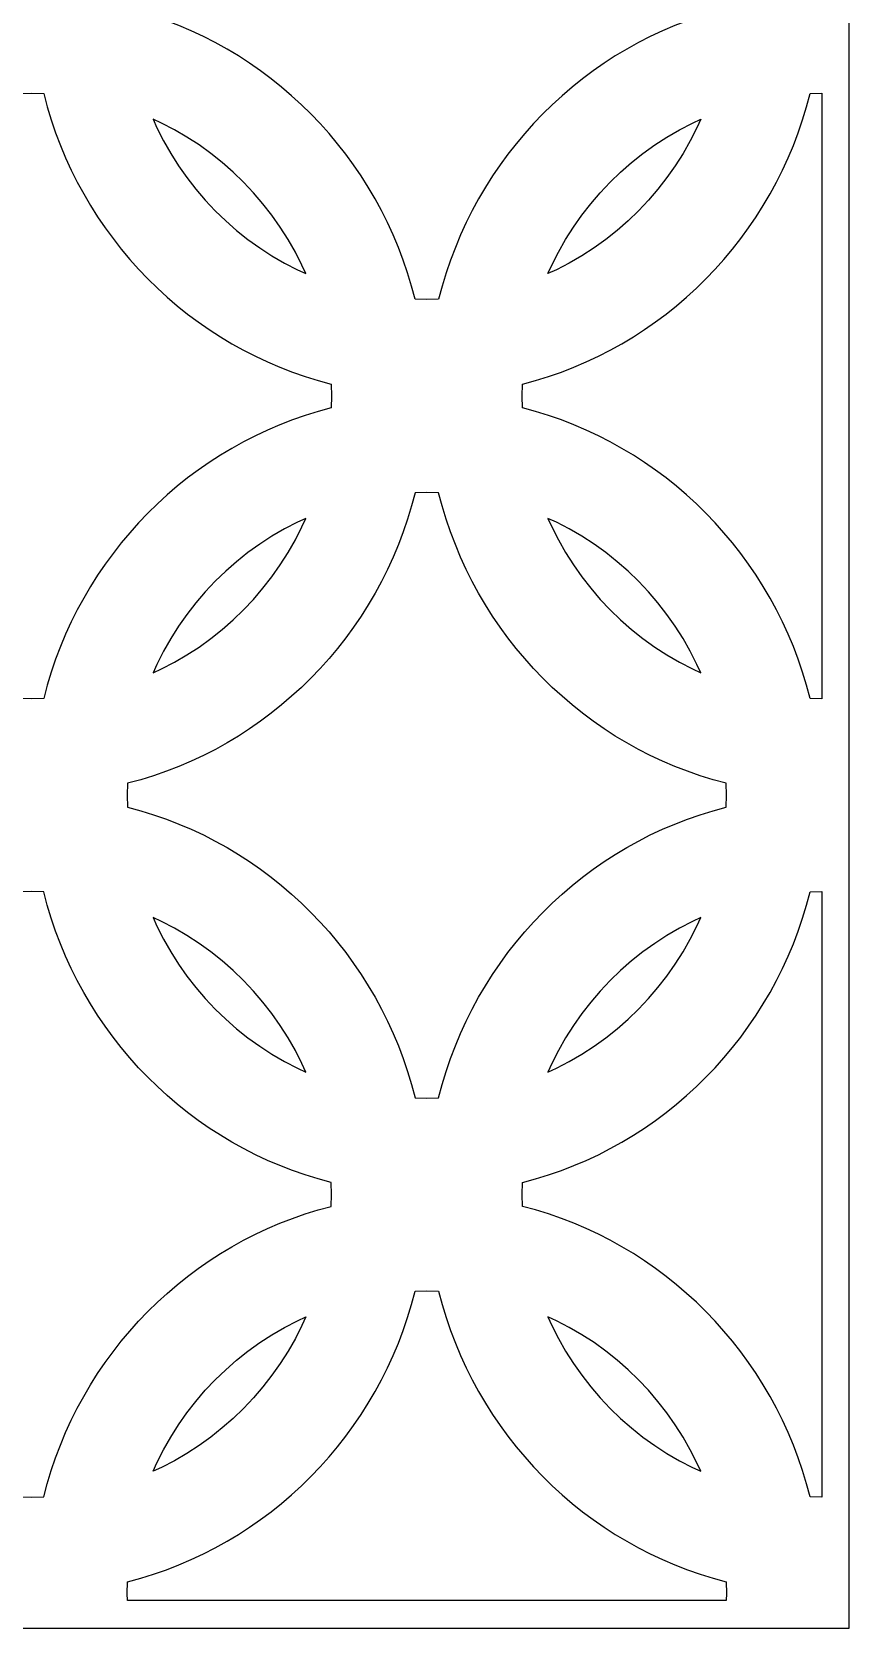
# Model space of a CAD drawing. Header units: centimetres. Extents: x -1.17 to 1.17, y -4.33 to 4.33.
# Drawn here: x 0 to 1.168, y -4.331 to -2.049 of the extents above; entities that cross this region are included whole.
import ezdxf

# ---------------------------------------------------------------- set-up
doc = ezdxf.new("R2010")
doc.units = ezdxf.units.CM
doc.header["$MEASUREMENT"] = 0
doc.layers.add('Layer 1', color=7, linetype='Continuous')

msp = doc.modelspace()

# ---------------------------------------------------------------- linework, layer by layer
at = {"layer": 'Layer 1', "color": 177}
for points, knots in [([(-1.16821, 4.33143), (-1.16821, 4.33143), (1.16821, 4.33143), (1.16821, 4.33143), (1.16821, 4.33143), (1.16821, 4.33143), (1.16821, -4.33143), (1.16821, -4.33143), (1.16821, -4.33143), (1.16821, -4.33143), (-1.16821, -4.33143), (-1.16821, -4.33143), (-1.16821, -4.33143), (-1.16821, -4.33143), (-1.16821, 4.33143), (-1.16821, 4.33143)], [0, 0, 0, 0, 0.2, 0.2, 0.2, 0.2, 0.4, 0.4, 0.4, 0.4, 0.6, 0.6, 0.6, 0.6, 1, 1, 1, 1]), ([(0.9925, -1.98134), (0.79104, -1.93034), (0.63191, -1.7694), (0.58146, -1.56569), (0.58146, -1.56569), (0.58146, -1.56569), (0.56463, -1.56526), (0.56463, -1.56526), (0.56463, -1.56526), (0.56463, -1.56526), (0.5478, -1.56569), (0.5478, -1.56569), (0.5478, -1.56569), (0.49736, -1.76941), (0.33821, -1.93033), (0.13676, -1.98134), (0.13676, -1.98134), (0.13676, -1.98134), (0.13633, -1.99836), (0.13633, -1.99836), (0.13633, -1.99836), (0.13633, -1.99836), (0.13676, -2.01538), (0.13676, -2.01538), (0.13676, -2.01538), (0.33821, -2.06639), (0.49736, -2.22731), (0.5478, -2.43102), (0.5478, -2.43102), (0.5478, -2.43102), (0.56463, -2.43146), (0.56463, -2.43146), (0.56463, -2.43146), (0.56463, -2.43146), (0.58147, -2.43102), (0.58147, -2.43102), (0.58147, -2.43102), (0.63191, -2.22731), (0.79105, -2.06639), (0.9925, -2.01538), (0.9925, -2.01538), (0.9925, -2.01538), (0.99293, -1.99836), (0.99293, -1.99836), (0.99293, -1.99836), (0.99293, -1.99836), (0.9925, -1.98134), (0.9925, -1.98134)], [0, 0, 0, 0, 0.0769231, 0.0769231, 0.0769231, 0.0769231, 0.1538462, 0.1538462, 0.1538462, 0.1538462, 0.2307692, 0.2307692, 0.2307692, 0.2307692, 0.3076923, 0.3076923, 0.3076923, 0.3076923, 0.3846154, 0.3846154, 0.3846154, 0.3846154, 0.4615385, 0.4615385, 0.4615385, 0.4615385, 0.5384615, 0.5384615, 0.5384615, 0.5384615, 0.6153846, 0.6153846, 0.6153846, 0.6153846, 0.6923077, 0.6923077, 0.6923077, 0.6923077, 0.7692308, 0.7692308, 0.7692308, 0.7692308, 0.8461538, 0.8461538, 0.8461538, 0.8461538, 1, 1, 1, 1]), ([(-0.42787, -2.58634), (-0.22642, -2.63735), (-0.06727, -2.79827), (-0.01684, -3.00199), (-0.01684, -3.00199), (-0.01684, -3.00199), (0, -3.00242), (0, -3.00242), (0, -3.00242), (0, -3.00242), (0.01683, -3.00199), (0.01683, -3.00199), (0.01683, -3.00199), (0.06727, -2.79828), (0.22641, -2.63735), (0.42787, -2.58634), (0.42787, -2.58634), (0.42787, -2.58634), (0.4283, -2.56932), (0.4283, -2.56932), (0.4283, -2.56932), (0.4283, -2.56932), (0.42787, -2.5523), (0.42787, -2.5523), (0.42787, -2.5523), (0.22642, -2.50129), (0.06727, -2.34037), (0.01683, -2.13666), (0.01683, -2.13666), (0.01683, -2.13666), (0, -2.13622), (0, -2.13622), (0, -2.13622), (0, -2.13622), (-0.01684, -2.13666), (-0.01684, -2.13666), (-0.01684, -2.13666), (-0.06728, -2.34036), (-0.22642, -2.5013), (-0.42787, -2.5523), (-0.42787, -2.5523), (-0.42787, -2.5523), (-0.4283, -2.56932), (-0.4283, -2.56932), (-0.4283, -2.56932), (-0.4283, -2.56932), (-0.42787, -2.58634), (-0.42787, -2.58634)], [0, 0, 0, 0, 0.0769231, 0.0769231, 0.0769231, 0.0769231, 0.1538462, 0.1538462, 0.1538462, 0.1538462, 0.2307692, 0.2307692, 0.2307692, 0.2307692, 0.3076923, 0.3076923, 0.3076923, 0.3076923, 0.3846154, 0.3846154, 0.3846154, 0.3846154, 0.4615385, 0.4615385, 0.4615385, 0.4615385, 0.5384615, 0.5384615, 0.5384615, 0.5384615, 0.6153846, 0.6153846, 0.6153846, 0.6153846, 0.6923077, 0.6923077, 0.6923077, 0.6923077, 0.7692308, 0.7692308, 0.7692308, 0.7692308, 0.8461538, 0.8461538, 0.8461538, 0.8461538, 1, 1, 1, 1]), ([(1.12927, -2.13622), (1.12927, -2.13622), (1.11243, -2.13666), (1.11243, -2.13666), (1.11243, -2.13666), (1.06199, -2.34037), (0.90284, -2.50129), (0.70139, -2.5523), (0.70139, -2.5523), (0.70139, -2.5523), (0.70097, -2.56932), (0.70097, -2.56932), (0.70097, -2.56932), (0.70097, -2.56932), (0.70139, -2.58634), (0.70139, -2.58634), (0.70139, -2.58634), (0.90285, -2.63735), (1.06199, -2.79828), (1.11243, -3.00199), (1.11243, -3.00199), (1.11243, -3.00199), (1.12927, -3.00242), (1.12927, -3.00242), (1.12927, -3.00242), (1.12927, -3.00242), (1.12927, -2.13622), (1.12927, -2.13622)], [0, 0, 0, 0, 0.125, 0.125, 0.125, 0.125, 0.25, 0.25, 0.25, 0.25, 0.375, 0.375, 0.375, 0.375, 0.5, 0.5, 0.5, 0.5, 0.625, 0.625, 0.625, 0.625, 0.75, 0.75, 0.75, 0.75, 1, 1, 1, 1]), ([(0.17316, -2.17346), (0.17316, -2.17346), (0.18513, -2.17895), (0.18513, -2.17895), (0.18513, -2.17895), (0.18513, -2.17895), (0.20358, -2.18853), (0.20358, -2.18853), (0.20358, -2.18853), (0.20358, -2.18853), (0.22152, -2.19898), (0.22152, -2.19898), (0.22152, -2.19898), (0.22152, -2.19898), (0.23893, -2.21028), (0.23893, -2.21028), (0.23893, -2.21028), (0.23893, -2.21028), (0.25576, -2.2224), (0.25576, -2.2224), (0.25576, -2.2224), (0.25576, -2.2224), (0.272, -2.23531), (0.272, -2.23531), (0.272, -2.23531), (0.272, -2.23531), (0.2876, -2.24899), (0.2876, -2.24899), (0.2876, -2.24899), (0.2876, -2.24899), (0.30254, -2.26339), (0.30254, -2.26339), (0.30254, -2.26339), (0.30254, -2.26339), (0.31678, -2.2785), (0.31678, -2.2785), (0.31678, -2.2785), (0.31678, -2.2785), (0.3303, -2.29428), (0.3303, -2.29428), (0.3303, -2.29428), (0.3303, -2.29428), (0.34307, -2.31069), (0.34307, -2.31069), (0.34307, -2.31069), (0.34307, -2.31069), (0.35506, -2.32771), (0.35506, -2.32771), (0.35506, -2.32771), (0.35506, -2.32771), (0.36623, -2.34531), (0.36623, -2.34531), (0.36623, -2.34531), (0.36623, -2.34531), (0.37657, -2.36346), (0.37657, -2.36346), (0.37657, -2.36346), (0.37657, -2.36346), (0.38605, -2.38212), (0.38605, -2.38212), (0.38605, -2.38212), (0.38605, -2.38212), (0.39147, -2.39422), (0.39147, -2.39422), (0.39147, -2.39422), (0.39147, -2.39422), (0.37951, -2.38873), (0.37951, -2.38873), (0.37951, -2.38873), (0.37951, -2.38873), (0.36105, -2.37915), (0.36105, -2.37915), (0.36105, -2.37915), (0.36105, -2.37915), (0.34311, -2.3687), (0.34311, -2.3687), (0.34311, -2.3687), (0.34311, -2.3687), (0.3257, -2.3574), (0.3257, -2.3574), (0.3257, -2.3574), (0.3257, -2.3574), (0.30887, -2.34528), (0.30887, -2.34528), (0.30887, -2.34528), (0.30887, -2.34528), (0.29263, -2.33237), (0.29263, -2.33237), (0.29263, -2.33237), (0.29263, -2.33237), (0.27703, -2.31869), (0.27703, -2.31869), (0.27703, -2.31869), (0.27703, -2.31869), (0.26209, -2.30429), (0.26209, -2.30429), (0.26209, -2.30429), (0.26209, -2.30429), (0.24785, -2.28918), (0.24785, -2.28918), (0.24785, -2.28918), (0.24785, -2.28918), (0.23433, -2.27341), (0.23433, -2.27341), (0.23433, -2.27341), (0.23433, -2.27341), (0.22156, -2.25699), (0.22156, -2.25699), (0.22156, -2.25699), (0.22156, -2.25699), (0.20957, -2.23997), (0.20957, -2.23997), (0.20957, -2.23997), (0.20957, -2.23997), (0.1984, -2.22237), (0.1984, -2.22237), (0.1984, -2.22237), (0.1984, -2.22237), (0.18806, -2.20422), (0.18806, -2.20422), (0.18806, -2.20422), (0.18806, -2.20422), (0.17858, -2.18556), (0.17858, -2.18556), (0.17858, -2.18556), (0.17858, -2.18556), (0.17316, -2.17346), (0.17316, -2.17346)], [0, 0, 0, 0, 0.030303, 0.030303, 0.030303, 0.030303, 0.0606061, 0.0606061, 0.0606061, 0.0606061, 0.0909091, 0.0909091, 0.0909091, 0.0909091, 0.1212121, 0.1212121, 0.1212121, 0.1212121, 0.1515152, 0.1515152, 0.1515152, 0.1515152, 0.1818182, 0.1818182, 0.1818182, 0.1818182, 0.2121212, 0.2121212, 0.2121212, 0.2121212, 0.2424242, 0.2424242, 0.2424242, 0.2424242, 0.2727273, 0.2727273, 0.2727273, 0.2727273, 0.3030303, 0.3030303, 0.3030303, 0.3030303, 0.3333333, 0.3333333, 0.3333333, 0.3333333, 0.3636364, 0.3636364, 0.3636364, 0.3636364, 0.3939394, 0.3939394, 0.3939394, 0.3939394, 0.4242424, 0.4242424, 0.4242424, 0.4242424, 0.4545455, 0.4545455, 0.4545455, 0.4545455, 0.4848485, 0.4848485, 0.4848485, 0.4848485, 0.5151515, 0.5151515, 0.5151515, 0.5151515, 0.5454545, 0.5454545, 0.5454545, 0.5454545, 0.5757576, 0.5757576, 0.5757576, 0.5757576, 0.6060606, 0.6060606, 0.6060606, 0.6060606, 0.6363636, 0.6363636, 0.6363636, 0.6363636, 0.6666667, 0.6666667, 0.6666667, 0.6666667, 0.6969697, 0.6969697, 0.6969697, 0.6969697, 0.7272727, 0.7272727, 0.7272727, 0.7272727, 0.7575758, 0.7575758, 0.7575758, 0.7575758, 0.7878788, 0.7878788, 0.7878788, 0.7878788, 0.8181818, 0.8181818, 0.8181818, 0.8181818, 0.8484848, 0.8484848, 0.8484848, 0.8484848, 0.8787879, 0.8787879, 0.8787879, 0.8787879, 0.9090909, 0.9090909, 0.9090909, 0.9090909, 0.9393939, 0.9393939, 0.9393939, 0.9393939, 1, 1, 1, 1]), ([(0.95611, -2.17346), (0.95611, -2.17346), (0.94414, -2.17895), (0.94414, -2.17895), (0.94414, -2.17895), (0.94414, -2.17895), (0.92568, -2.18853), (0.92568, -2.18853), (0.92568, -2.18853), (0.92568, -2.18853), (0.90774, -2.19898), (0.90774, -2.19898), (0.90774, -2.19898), (0.90774, -2.19898), (0.89033, -2.21028), (0.89033, -2.21028), (0.89033, -2.21028), (0.89033, -2.21028), (0.8735, -2.2224), (0.8735, -2.2224), (0.8735, -2.2224), (0.8735, -2.2224), (0.85727, -2.23531), (0.85727, -2.23531), (0.85727, -2.23531), (0.85727, -2.23531), (0.84167, -2.24899), (0.84167, -2.24899), (0.84167, -2.24899), (0.84167, -2.24899), (0.82673, -2.26339), (0.82673, -2.26339), (0.82673, -2.26339), (0.82673, -2.26339), (0.81248, -2.2785), (0.81248, -2.2785), (0.81248, -2.2785), (0.81248, -2.2785), (0.79896, -2.29428), (0.79896, -2.29428), (0.79896, -2.29428), (0.79896, -2.29428), (0.78619, -2.31069), (0.78619, -2.31069), (0.78619, -2.31069), (0.78619, -2.31069), (0.7742, -2.32771), (0.7742, -2.32771), (0.7742, -2.32771), (0.7742, -2.32771), (0.76303, -2.34531), (0.76303, -2.34531), (0.76303, -2.34531), (0.76303, -2.34531), (0.75269, -2.36346), (0.75269, -2.36346), (0.75269, -2.36346), (0.75269, -2.36346), (0.74322, -2.38212), (0.74322, -2.38212), (0.74322, -2.38212), (0.74322, -2.38212), (0.73779, -2.39422), (0.73779, -2.39422), (0.73779, -2.39422), (0.73779, -2.39422), (0.74976, -2.38873), (0.74976, -2.38873), (0.74976, -2.38873), (0.74976, -2.38873), (0.76821, -2.37915), (0.76821, -2.37915), (0.76821, -2.37915), (0.76821, -2.37915), (0.78616, -2.3687), (0.78616, -2.3687), (0.78616, -2.3687), (0.78616, -2.3687), (0.80356, -2.3574), (0.80356, -2.3574), (0.80356, -2.3574), (0.80356, -2.3574), (0.8204, -2.34528), (0.8204, -2.34528), (0.8204, -2.34528), (0.8204, -2.34528), (0.83663, -2.33237), (0.83663, -2.33237), (0.83663, -2.33237), (0.83663, -2.33237), (0.85223, -2.31869), (0.85223, -2.31869), (0.85223, -2.31869), (0.85223, -2.31869), (0.86717, -2.30429), (0.86717, -2.30429), (0.86717, -2.30429), (0.86717, -2.30429), (0.88142, -2.28918), (0.88142, -2.28918), (0.88142, -2.28918), (0.88142, -2.28918), (0.89494, -2.2734), (0.89494, -2.2734), (0.89494, -2.2734), (0.89494, -2.2734), (0.90771, -2.25699), (0.90771, -2.25699), (0.90771, -2.25699), (0.90771, -2.25699), (0.91969, -2.23997), (0.91969, -2.23997), (0.91969, -2.23997), (0.91969, -2.23997), (0.93087, -2.22237), (0.93087, -2.22237), (0.93087, -2.22237), (0.93087, -2.22237), (0.94121, -2.20422), (0.94121, -2.20422), (0.94121, -2.20422), (0.94121, -2.20422), (0.95068, -2.18556), (0.95068, -2.18556), (0.95068, -2.18556), (0.95068, -2.18556), (0.95611, -2.17346), (0.95611, -2.17346)], [0, 0, 0, 0, 0.030303, 0.030303, 0.030303, 0.030303, 0.0606061, 0.0606061, 0.0606061, 0.0606061, 0.0909091, 0.0909091, 0.0909091, 0.0909091, 0.1212121, 0.1212121, 0.1212121, 0.1212121, 0.1515152, 0.1515152, 0.1515152, 0.1515152, 0.1818182, 0.1818182, 0.1818182, 0.1818182, 0.2121212, 0.2121212, 0.2121212, 0.2121212, 0.2424242, 0.2424242, 0.2424242, 0.2424242, 0.2727273, 0.2727273, 0.2727273, 0.2727273, 0.3030303, 0.3030303, 0.3030303, 0.3030303, 0.3333333, 0.3333333, 0.3333333, 0.3333333, 0.3636364, 0.3636364, 0.3636364, 0.3636364, 0.3939394, 0.3939394, 0.3939394, 0.3939394, 0.4242424, 0.4242424, 0.4242424, 0.4242424, 0.4545455, 0.4545455, 0.4545455, 0.4545455, 0.4848485, 0.4848485, 0.4848485, 0.4848485, 0.5151515, 0.5151515, 0.5151515, 0.5151515, 0.5454545, 0.5454545, 0.5454545, 0.5454545, 0.5757576, 0.5757576, 0.5757576, 0.5757576, 0.6060606, 0.6060606, 0.6060606, 0.6060606, 0.6363636, 0.6363636, 0.6363636, 0.6363636, 0.6666667, 0.6666667, 0.6666667, 0.6666667, 0.6969697, 0.6969697, 0.6969697, 0.6969697, 0.7272727, 0.7272727, 0.7272727, 0.7272727, 0.7575758, 0.7575758, 0.7575758, 0.7575758, 0.7878788, 0.7878788, 0.7878788, 0.7878788, 0.8181818, 0.8181818, 0.8181818, 0.8181818, 0.8484848, 0.8484848, 0.8484848, 0.8484848, 0.8787879, 0.8787879, 0.8787879, 0.8787879, 0.9090909, 0.9090909, 0.9090909, 0.9090909, 0.9393939, 0.9393939, 0.9393939, 0.9393939, 1, 1, 1, 1]), ([(0.56463, -2.70718), (0.56463, -2.70718), (0.58146, -2.70762), (0.58146, -2.70762), (0.58146, -2.70762), (0.6319, -2.91133), (0.79105, -3.07225), (0.9925, -3.12326), (0.9925, -3.12326), (0.9925, -3.12326), (0.99293, -3.14028), (0.99293, -3.14028), (0.99293, -3.14028), (0.99293, -3.14028), (0.9925, -3.15731), (0.9925, -3.15731), (0.9925, -3.15731), (0.79105, -3.20831), (0.63191, -3.36924), (0.58147, -3.57295), (0.58147, -3.57295), (0.58147, -3.57295), (0.56463, -3.57338), (0.56463, -3.57338), (0.56463, -3.57338), (0.56463, -3.57338), (0.5478, -3.57295), (0.5478, -3.57295), (0.5478, -3.57295), (0.49736, -3.36923), (0.33821, -3.20831), (0.13676, -3.1573), (0.13676, -3.1573), (0.13676, -3.1573), (0.13633, -3.14028), (0.13633, -3.14028), (0.13633, -3.14028), (0.13633, -3.14028), (0.13676, -3.12326), (0.13676, -3.12326), (0.13676, -3.12326), (0.33822, -3.07226), (0.49736, -2.91132), (0.5478, -2.70762), (0.5478, -2.70762), (0.5478, -2.70762), (0.56463, -2.70718), (0.56463, -2.70718)], [0, 0, 0, 0, 0.0769231, 0.0769231, 0.0769231, 0.0769231, 0.1538462, 0.1538462, 0.1538462, 0.1538462, 0.2307692, 0.2307692, 0.2307692, 0.2307692, 0.3076923, 0.3076923, 0.3076923, 0.3076923, 0.3846154, 0.3846154, 0.3846154, 0.3846154, 0.4615385, 0.4615385, 0.4615385, 0.4615385, 0.5384615, 0.5384615, 0.5384615, 0.5384615, 0.6153846, 0.6153846, 0.6153846, 0.6153846, 0.6923077, 0.6923077, 0.6923077, 0.6923077, 0.7692308, 0.7692308, 0.7692308, 0.7692308, 0.8461538, 0.8461538, 0.8461538, 0.8461538, 1, 1, 1, 1]), ([(0.17316, -2.96518), (0.17316, -2.96518), (0.17858, -2.95308), (0.17858, -2.95308), (0.17858, -2.95308), (0.17858, -2.95308), (0.18806, -2.93442), (0.18806, -2.93442), (0.18806, -2.93442), (0.18806, -2.93442), (0.1984, -2.91627), (0.1984, -2.91627), (0.1984, -2.91627), (0.1984, -2.91627), (0.20957, -2.89868), (0.20957, -2.89868), (0.20957, -2.89868), (0.20957, -2.89868), (0.22156, -2.88165), (0.22156, -2.88165), (0.22156, -2.88165), (0.22156, -2.88165), (0.23433, -2.86524), (0.23433, -2.86524), (0.23433, -2.86524), (0.23433, -2.86524), (0.24785, -2.84946), (0.24785, -2.84946), (0.24785, -2.84946), (0.24785, -2.84946), (0.26209, -2.83435), (0.26209, -2.83435), (0.26209, -2.83435), (0.26209, -2.83435), (0.27703, -2.81995), (0.27703, -2.81995), (0.27703, -2.81995), (0.27703, -2.81995), (0.29263, -2.80628), (0.29263, -2.80628), (0.29263, -2.80628), (0.29263, -2.80628), (0.30887, -2.79336), (0.30887, -2.79336), (0.30887, -2.79336), (0.30887, -2.79336), (0.3257, -2.78124), (0.3257, -2.78124), (0.3257, -2.78124), (0.3257, -2.78124), (0.34311, -2.76994), (0.34311, -2.76994), (0.34311, -2.76994), (0.34311, -2.76994), (0.36105, -2.75949), (0.36105, -2.75949), (0.36105, -2.75949), (0.36105, -2.75949), (0.37951, -2.74991), (0.37951, -2.74991), (0.37951, -2.74991), (0.37951, -2.74991), (0.39147, -2.74442), (0.39147, -2.74442), (0.39147, -2.74442), (0.39147, -2.74442), (0.38605, -2.75653), (0.38605, -2.75653), (0.38605, -2.75653), (0.38605, -2.75653), (0.37657, -2.77519), (0.37657, -2.77519), (0.37657, -2.77519), (0.37657, -2.77519), (0.36623, -2.79333), (0.36623, -2.79333), (0.36623, -2.79333), (0.36623, -2.79333), (0.35506, -2.81093), (0.35506, -2.81093), (0.35506, -2.81093), (0.35506, -2.81093), (0.34307, -2.82795), (0.34307, -2.82795), (0.34307, -2.82795), (0.34307, -2.82795), (0.33031, -2.84437), (0.33031, -2.84437), (0.33031, -2.84437), (0.33031, -2.84437), (0.31678, -2.86014), (0.31678, -2.86014), (0.31678, -2.86014), (0.31678, -2.86014), (0.30254, -2.87525), (0.30254, -2.87525), (0.30254, -2.87525), (0.30254, -2.87525), (0.2876, -2.88966), (0.2876, -2.88966), (0.2876, -2.88966), (0.2876, -2.88966), (0.27199, -2.90333), (0.27199, -2.90333), (0.27199, -2.90333), (0.27199, -2.90333), (0.25576, -2.91624), (0.25576, -2.91624), (0.25576, -2.91624), (0.25576, -2.91624), (0.23893, -2.92836), (0.23893, -2.92836), (0.23893, -2.92836), (0.23893, -2.92836), (0.22152, -2.93966), (0.22152, -2.93966), (0.22152, -2.93966), (0.22152, -2.93966), (0.20358, -2.95012), (0.20358, -2.95012), (0.20358, -2.95012), (0.20358, -2.95012), (0.18513, -2.9597), (0.18513, -2.9597), (0.18513, -2.9597), (0.18513, -2.9597), (0.17316, -2.96518), (0.17316, -2.96518)], [0, 0, 0, 0, 0.030303, 0.030303, 0.030303, 0.030303, 0.0606061, 0.0606061, 0.0606061, 0.0606061, 0.0909091, 0.0909091, 0.0909091, 0.0909091, 0.1212121, 0.1212121, 0.1212121, 0.1212121, 0.1515152, 0.1515152, 0.1515152, 0.1515152, 0.1818182, 0.1818182, 0.1818182, 0.1818182, 0.2121212, 0.2121212, 0.2121212, 0.2121212, 0.2424242, 0.2424242, 0.2424242, 0.2424242, 0.2727273, 0.2727273, 0.2727273, 0.2727273, 0.3030303, 0.3030303, 0.3030303, 0.3030303, 0.3333333, 0.3333333, 0.3333333, 0.3333333, 0.3636364, 0.3636364, 0.3636364, 0.3636364, 0.3939394, 0.3939394, 0.3939394, 0.3939394, 0.4242424, 0.4242424, 0.4242424, 0.4242424, 0.4545455, 0.4545455, 0.4545455, 0.4545455, 0.4848485, 0.4848485, 0.4848485, 0.4848485, 0.5151515, 0.5151515, 0.5151515, 0.5151515, 0.5454545, 0.5454545, 0.5454545, 0.5454545, 0.5757576, 0.5757576, 0.5757576, 0.5757576, 0.6060606, 0.6060606, 0.6060606, 0.6060606, 0.6363636, 0.6363636, 0.6363636, 0.6363636, 0.6666667, 0.6666667, 0.6666667, 0.6666667, 0.6969697, 0.6969697, 0.6969697, 0.6969697, 0.7272727, 0.7272727, 0.7272727, 0.7272727, 0.7575758, 0.7575758, 0.7575758, 0.7575758, 0.7878788, 0.7878788, 0.7878788, 0.7878788, 0.8181818, 0.8181818, 0.8181818, 0.8181818, 0.8484848, 0.8484848, 0.8484848, 0.8484848, 0.8787879, 0.8787879, 0.8787879, 0.8787879, 0.9090909, 0.9090909, 0.9090909, 0.9090909, 0.9393939, 0.9393939, 0.9393939, 0.9393939, 1, 1, 1, 1]), ([(0.73779, -2.74442), (0.73779, -2.74442), (0.74976, -2.74991), (0.74976, -2.74991), (0.74976, -2.74991), (0.74976, -2.74991), (0.76821, -2.75949), (0.76821, -2.75949), (0.76821, -2.75949), (0.76821, -2.75949), (0.78616, -2.76994), (0.78616, -2.76994), (0.78616, -2.76994), (0.78616, -2.76994), (0.80356, -2.78124), (0.80356, -2.78124), (0.80356, -2.78124), (0.80356, -2.78124), (0.8204, -2.79336), (0.8204, -2.79336), (0.8204, -2.79336), (0.8204, -2.79336), (0.83663, -2.80627), (0.83663, -2.80627), (0.83663, -2.80627), (0.83663, -2.80627), (0.85223, -2.81995), (0.85223, -2.81995), (0.85223, -2.81995), (0.85223, -2.81995), (0.86717, -2.83435), (0.86717, -2.83435), (0.86717, -2.83435), (0.86717, -2.83435), (0.88142, -2.84946), (0.88142, -2.84946), (0.88142, -2.84946), (0.88142, -2.84946), (0.89494, -2.86524), (0.89494, -2.86524), (0.89494, -2.86524), (0.89494, -2.86524), (0.90771, -2.88165), (0.90771, -2.88165), (0.90771, -2.88165), (0.90771, -2.88165), (0.91969, -2.89868), (0.91969, -2.89868), (0.91969, -2.89868), (0.91969, -2.89868), (0.93087, -2.91627), (0.93087, -2.91627), (0.93087, -2.91627), (0.93087, -2.91627), (0.94121, -2.93442), (0.94121, -2.93442), (0.94121, -2.93442), (0.94121, -2.93442), (0.95068, -2.95308), (0.95068, -2.95308), (0.95068, -2.95308), (0.95068, -2.95308), (0.95611, -2.96518), (0.95611, -2.96518), (0.95611, -2.96518), (0.95611, -2.96518), (0.94414, -2.9597), (0.94414, -2.9597), (0.94414, -2.9597), (0.94414, -2.9597), (0.92568, -2.95012), (0.92568, -2.95012), (0.92568, -2.95012), (0.92568, -2.95012), (0.90774, -2.93966), (0.90774, -2.93966), (0.90774, -2.93966), (0.90774, -2.93966), (0.89033, -2.92836), (0.89033, -2.92836), (0.89033, -2.92836), (0.89033, -2.92836), (0.8735, -2.91624), (0.8735, -2.91624), (0.8735, -2.91624), (0.8735, -2.91624), (0.85727, -2.90333), (0.85727, -2.90333), (0.85727, -2.90333), (0.85727, -2.90333), (0.84167, -2.88966), (0.84167, -2.88966), (0.84167, -2.88966), (0.84167, -2.88966), (0.82673, -2.87525), (0.82673, -2.87525), (0.82673, -2.87525), (0.82673, -2.87525), (0.81248, -2.86014), (0.81248, -2.86014), (0.81248, -2.86014), (0.81248, -2.86014), (0.79896, -2.84437), (0.79896, -2.84437), (0.79896, -2.84437), (0.79896, -2.84437), (0.78619, -2.82795), (0.78619, -2.82795), (0.78619, -2.82795), (0.78619, -2.82795), (0.7742, -2.81093), (0.7742, -2.81093), (0.7742, -2.81093), (0.7742, -2.81093), (0.76303, -2.79333), (0.76303, -2.79333), (0.76303, -2.79333), (0.76303, -2.79333), (0.75269, -2.77519), (0.75269, -2.77519), (0.75269, -2.77519), (0.75269, -2.77519), (0.74322, -2.75653), (0.74322, -2.75653), (0.74322, -2.75653), (0.74322, -2.75653), (0.73779, -2.74442), (0.73779, -2.74442)], [0, 0, 0, 0, 0.030303, 0.030303, 0.030303, 0.030303, 0.0606061, 0.0606061, 0.0606061, 0.0606061, 0.0909091, 0.0909091, 0.0909091, 0.0909091, 0.1212121, 0.1212121, 0.1212121, 0.1212121, 0.1515152, 0.1515152, 0.1515152, 0.1515152, 0.1818182, 0.1818182, 0.1818182, 0.1818182, 0.2121212, 0.2121212, 0.2121212, 0.2121212, 0.2424242, 0.2424242, 0.2424242, 0.2424242, 0.2727273, 0.2727273, 0.2727273, 0.2727273, 0.3030303, 0.3030303, 0.3030303, 0.3030303, 0.3333333, 0.3333333, 0.3333333, 0.3333333, 0.3636364, 0.3636364, 0.3636364, 0.3636364, 0.3939394, 0.3939394, 0.3939394, 0.3939394, 0.4242424, 0.4242424, 0.4242424, 0.4242424, 0.4545455, 0.4545455, 0.4545455, 0.4545455, 0.4848485, 0.4848485, 0.4848485, 0.4848485, 0.5151515, 0.5151515, 0.5151515, 0.5151515, 0.5454545, 0.5454545, 0.5454545, 0.5454545, 0.5757576, 0.5757576, 0.5757576, 0.5757576, 0.6060606, 0.6060606, 0.6060606, 0.6060606, 0.6363636, 0.6363636, 0.6363636, 0.6363636, 0.6666667, 0.6666667, 0.6666667, 0.6666667, 0.6969697, 0.6969697, 0.6969697, 0.6969697, 0.7272727, 0.7272727, 0.7272727, 0.7272727, 0.7575758, 0.7575758, 0.7575758, 0.7575758, 0.7878788, 0.7878788, 0.7878788, 0.7878788, 0.8181818, 0.8181818, 0.8181818, 0.8181818, 0.8484848, 0.8484848, 0.8484848, 0.8484848, 0.8787879, 0.8787879, 0.8787879, 0.8787879, 0.9090909, 0.9090909, 0.9090909, 0.9090909, 0.9393939, 0.9393939, 0.9393939, 0.9393939, 1, 1, 1, 1]), ([(-0.01684, -4.14391), (-0.06728, -3.9402), (-0.22642, -3.77927), (-0.42787, -3.72827), (-0.42787, -3.72827), (-0.42787, -3.72827), (-0.4283, -3.71124), (-0.4283, -3.71124), (-0.4283, -3.71124), (-0.4283, -3.71124), (-0.42787, -3.69422), (-0.42787, -3.69422), (-0.42787, -3.69422), (-0.22642, -3.64322), (-0.06728, -3.48229), (-0.01684, -3.27858), (-0.01684, -3.27858), (-0.01684, -3.27858), (0, -3.27814), (0, -3.27814), (0, -3.27814), (0, -3.27814), (0.01683, -3.27858), (0.01683, -3.27858), (0.01683, -3.27858), (0.06727, -3.48229), (0.22642, -3.64321), (0.42787, -3.69422), (0.42787, -3.69422), (0.42787, -3.69422), (0.4283, -3.71124), (0.4283, -3.71124), (0.4283, -3.71124), (0.4283, -3.71124), (0.42787, -3.72827), (0.42787, -3.72827), (0.42787, -3.72827), (0.22642, -3.77927), (0.06727, -3.94019), (0.01683, -4.14391), (0.01683, -4.14391), (0.01683, -4.14391), (0, -4.14434), (0, -4.14434), (0, -4.14434), (0, -4.14434), (-0.01684, -4.14391), (-0.01684, -4.14391)], [0, 0, 0, 0, 0.0769231, 0.0769231, 0.0769231, 0.0769231, 0.1538462, 0.1538462, 0.1538462, 0.1538462, 0.2307692, 0.2307692, 0.2307692, 0.2307692, 0.3076923, 0.3076923, 0.3076923, 0.3076923, 0.3846154, 0.3846154, 0.3846154, 0.3846154, 0.4615385, 0.4615385, 0.4615385, 0.4615385, 0.5384615, 0.5384615, 0.5384615, 0.5384615, 0.6153846, 0.6153846, 0.6153846, 0.6153846, 0.6923077, 0.6923077, 0.6923077, 0.6923077, 0.7692308, 0.7692308, 0.7692308, 0.7692308, 0.8461538, 0.8461538, 0.8461538, 0.8461538, 1, 1, 1, 1]), ([(1.12927, -3.27815), (1.12927, -3.27815), (1.11243, -3.27858), (1.11243, -3.27858), (1.11243, -3.27858), (1.06199, -3.48229), (0.90285, -3.64322), (0.70139, -3.69422), (0.70139, -3.69422), (0.70139, -3.69422), (0.70097, -3.71124), (0.70097, -3.71124), (0.70097, -3.71124), (0.70097, -3.71124), (0.70139, -3.72827), (0.70139, -3.72827), (0.70139, -3.72827), (0.90284, -3.77927), (1.06199, -3.94019), (1.11243, -4.14391), (1.11243, -4.14391), (1.11243, -4.14391), (1.12927, -4.14434), (1.12927, -4.14434), (1.12927, -4.14434), (1.12927, -4.14434), (1.12927, -3.27815), (1.12927, -3.27815)], [0, 0, 0, 0, 0.125, 0.125, 0.125, 0.125, 0.25, 0.25, 0.25, 0.25, 0.375, 0.375, 0.375, 0.375, 0.5, 0.5, 0.5, 0.5, 0.625, 0.625, 0.625, 0.625, 0.75, 0.75, 0.75, 0.75, 1, 1, 1, 1]), ([(0.39147, -3.53614), (0.39147, -3.53614), (0.3795, -3.53066), (0.3795, -3.53066), (0.3795, -3.53066), (0.3795, -3.53066), (0.36105, -3.52108), (0.36105, -3.52108), (0.36105, -3.52108), (0.36105, -3.52108), (0.34311, -3.51062), (0.34311, -3.51062), (0.34311, -3.51062), (0.34311, -3.51062), (0.3257, -3.49932), (0.3257, -3.49932), (0.3257, -3.49932), (0.3257, -3.49932), (0.30887, -3.4872), (0.30887, -3.4872), (0.30887, -3.4872), (0.30887, -3.4872), (0.29263, -3.47429), (0.29263, -3.47429), (0.29263, -3.47429), (0.29263, -3.47429), (0.27703, -3.46062), (0.27703, -3.46062), (0.27703, -3.46062), (0.27703, -3.46062), (0.26209, -3.44621), (0.26209, -3.44621), (0.26209, -3.44621), (0.26209, -3.44621), (0.24785, -3.43111), (0.24785, -3.43111), (0.24785, -3.43111), (0.24785, -3.43111), (0.23432, -3.41533), (0.23432, -3.41533), (0.23432, -3.41533), (0.23432, -3.41533), (0.22156, -3.39891), (0.22156, -3.39891), (0.22156, -3.39891), (0.22156, -3.39891), (0.20957, -3.38189), (0.20957, -3.38189), (0.20957, -3.38189), (0.20957, -3.38189), (0.1984, -3.36429), (0.1984, -3.36429), (0.1984, -3.36429), (0.1984, -3.36429), (0.18806, -3.34615), (0.18806, -3.34615), (0.18806, -3.34615), (0.18806, -3.34615), (0.17858, -3.32748), (0.17858, -3.32748), (0.17858, -3.32748), (0.17858, -3.32748), (0.17316, -3.31538), (0.17316, -3.31538), (0.17316, -3.31538), (0.17316, -3.31538), (0.18513, -3.32087), (0.18513, -3.32087), (0.18513, -3.32087), (0.18513, -3.32087), (0.20358, -3.33045), (0.20358, -3.33045), (0.20358, -3.33045), (0.20358, -3.33045), (0.22152, -3.3409), (0.22152, -3.3409), (0.22152, -3.3409), (0.22152, -3.3409), (0.23893, -3.3522), (0.23893, -3.3522), (0.23893, -3.3522), (0.23893, -3.3522), (0.25576, -3.36432), (0.25576, -3.36432), (0.25576, -3.36432), (0.25576, -3.36432), (0.272, -3.37723), (0.272, -3.37723), (0.272, -3.37723), (0.272, -3.37723), (0.2876, -3.39091), (0.2876, -3.39091), (0.2876, -3.39091), (0.2876, -3.39091), (0.30254, -3.40531), (0.30254, -3.40531), (0.30254, -3.40531), (0.30254, -3.40531), (0.31678, -3.42042), (0.31678, -3.42042), (0.31678, -3.42042), (0.31678, -3.42042), (0.3303, -3.4362), (0.3303, -3.4362), (0.3303, -3.4362), (0.3303, -3.4362), (0.34307, -3.45261), (0.34307, -3.45261), (0.34307, -3.45261), (0.34307, -3.45261), (0.35506, -3.46964), (0.35506, -3.46964), (0.35506, -3.46964), (0.35506, -3.46964), (0.36623, -3.48723), (0.36623, -3.48723), (0.36623, -3.48723), (0.36623, -3.48723), (0.37657, -3.50538), (0.37657, -3.50538), (0.37657, -3.50538), (0.37657, -3.50538), (0.38605, -3.52404), (0.38605, -3.52404), (0.38605, -3.52404), (0.38605, -3.52404), (0.39147, -3.53614), (0.39147, -3.53614)], [0, 0, 0, 0, 0.030303, 0.030303, 0.030303, 0.030303, 0.0606061, 0.0606061, 0.0606061, 0.0606061, 0.0909091, 0.0909091, 0.0909091, 0.0909091, 0.1212121, 0.1212121, 0.1212121, 0.1212121, 0.1515152, 0.1515152, 0.1515152, 0.1515152, 0.1818182, 0.1818182, 0.1818182, 0.1818182, 0.2121212, 0.2121212, 0.2121212, 0.2121212, 0.2424242, 0.2424242, 0.2424242, 0.2424242, 0.2727273, 0.2727273, 0.2727273, 0.2727273, 0.3030303, 0.3030303, 0.3030303, 0.3030303, 0.3333333, 0.3333333, 0.3333333, 0.3333333, 0.3636364, 0.3636364, 0.3636364, 0.3636364, 0.3939394, 0.3939394, 0.3939394, 0.3939394, 0.4242424, 0.4242424, 0.4242424, 0.4242424, 0.4545455, 0.4545455, 0.4545455, 0.4545455, 0.4848485, 0.4848485, 0.4848485, 0.4848485, 0.5151515, 0.5151515, 0.5151515, 0.5151515, 0.5454545, 0.5454545, 0.5454545, 0.5454545, 0.5757576, 0.5757576, 0.5757576, 0.5757576, 0.6060606, 0.6060606, 0.6060606, 0.6060606, 0.6363636, 0.6363636, 0.6363636, 0.6363636, 0.6666667, 0.6666667, 0.6666667, 0.6666667, 0.6969697, 0.6969697, 0.6969697, 0.6969697, 0.7272727, 0.7272727, 0.7272727, 0.7272727, 0.7575758, 0.7575758, 0.7575758, 0.7575758, 0.7878788, 0.7878788, 0.7878788, 0.7878788, 0.8181818, 0.8181818, 0.8181818, 0.8181818, 0.8484848, 0.8484848, 0.8484848, 0.8484848, 0.8787879, 0.8787879, 0.8787879, 0.8787879, 0.9090909, 0.9090909, 0.9090909, 0.9090909, 0.9393939, 0.9393939, 0.9393939, 0.9393939, 1, 1, 1, 1]), ([(0.73779, -3.53614), (0.73779, -3.53614), (0.74322, -3.52404), (0.74322, -3.52404), (0.74322, -3.52404), (0.74322, -3.52404), (0.75269, -3.50538), (0.75269, -3.50538), (0.75269, -3.50538), (0.75269, -3.50538), (0.76303, -3.48723), (0.76303, -3.48723), (0.76303, -3.48723), (0.76303, -3.48723), (0.7742, -3.46964), (0.7742, -3.46964), (0.7742, -3.46964), (0.7742, -3.46964), (0.78619, -3.45261), (0.78619, -3.45261), (0.78619, -3.45261), (0.78619, -3.45261), (0.79896, -3.4362), (0.79896, -3.4362), (0.79896, -3.4362), (0.79896, -3.4362), (0.81248, -3.42042), (0.81248, -3.42042), (0.81248, -3.42042), (0.81248, -3.42042), (0.82673, -3.40532), (0.82673, -3.40532), (0.82673, -3.40532), (0.82673, -3.40532), (0.84167, -3.39091), (0.84167, -3.39091), (0.84167, -3.39091), (0.84167, -3.39091), (0.85727, -3.37723), (0.85727, -3.37723), (0.85727, -3.37723), (0.85727, -3.37723), (0.8735, -3.36432), (0.8735, -3.36432), (0.8735, -3.36432), (0.8735, -3.36432), (0.89033, -3.3522), (0.89033, -3.3522), (0.89033, -3.3522), (0.89033, -3.3522), (0.90774, -3.3409), (0.90774, -3.3409), (0.90774, -3.3409), (0.90774, -3.3409), (0.92568, -3.33045), (0.92568, -3.33045), (0.92568, -3.33045), (0.92568, -3.33045), (0.94414, -3.32087), (0.94414, -3.32087), (0.94414, -3.32087), (0.94414, -3.32087), (0.95611, -3.31538), (0.95611, -3.31538), (0.95611, -3.31538), (0.95611, -3.31538), (0.95068, -3.32749), (0.95068, -3.32749), (0.95068, -3.32749), (0.95068, -3.32749), (0.94121, -3.34615), (0.94121, -3.34615), (0.94121, -3.34615), (0.94121, -3.34615), (0.93087, -3.36429), (0.93087, -3.36429), (0.93087, -3.36429), (0.93087, -3.36429), (0.91969, -3.38189), (0.91969, -3.38189), (0.91969, -3.38189), (0.91969, -3.38189), (0.90771, -3.39891), (0.90771, -3.39891), (0.90771, -3.39891), (0.90771, -3.39891), (0.89494, -3.41533), (0.89494, -3.41533), (0.89494, -3.41533), (0.89494, -3.41533), (0.88142, -3.4311), (0.88142, -3.4311), (0.88142, -3.4311), (0.88142, -3.4311), (0.86717, -3.44621), (0.86717, -3.44621), (0.86717, -3.44621), (0.86717, -3.44621), (0.85223, -3.46062), (0.85223, -3.46062), (0.85223, -3.46062), (0.85223, -3.46062), (0.83663, -3.47429), (0.83663, -3.47429), (0.83663, -3.47429), (0.83663, -3.47429), (0.8204, -3.4872), (0.8204, -3.4872), (0.8204, -3.4872), (0.8204, -3.4872), (0.80356, -3.49932), (0.80356, -3.49932), (0.80356, -3.49932), (0.80356, -3.49932), (0.78616, -3.51062), (0.78616, -3.51062), (0.78616, -3.51062), (0.78616, -3.51062), (0.76822, -3.52108), (0.76822, -3.52108), (0.76822, -3.52108), (0.76822, -3.52108), (0.74976, -3.53066), (0.74976, -3.53066), (0.74976, -3.53066), (0.74976, -3.53066), (0.73779, -3.53614), (0.73779, -3.53614)], [0, 0, 0, 0, 0.030303, 0.030303, 0.030303, 0.030303, 0.0606061, 0.0606061, 0.0606061, 0.0606061, 0.0909091, 0.0909091, 0.0909091, 0.0909091, 0.1212121, 0.1212121, 0.1212121, 0.1212121, 0.1515152, 0.1515152, 0.1515152, 0.1515152, 0.1818182, 0.1818182, 0.1818182, 0.1818182, 0.2121212, 0.2121212, 0.2121212, 0.2121212, 0.2424242, 0.2424242, 0.2424242, 0.2424242, 0.2727273, 0.2727273, 0.2727273, 0.2727273, 0.3030303, 0.3030303, 0.3030303, 0.3030303, 0.3333333, 0.3333333, 0.3333333, 0.3333333, 0.3636364, 0.3636364, 0.3636364, 0.3636364, 0.3939394, 0.3939394, 0.3939394, 0.3939394, 0.4242424, 0.4242424, 0.4242424, 0.4242424, 0.4545455, 0.4545455, 0.4545455, 0.4545455, 0.4848485, 0.4848485, 0.4848485, 0.4848485, 0.5151515, 0.5151515, 0.5151515, 0.5151515, 0.5454545, 0.5454545, 0.5454545, 0.5454545, 0.5757576, 0.5757576, 0.5757576, 0.5757576, 0.6060606, 0.6060606, 0.6060606, 0.6060606, 0.6363636, 0.6363636, 0.6363636, 0.6363636, 0.6666667, 0.6666667, 0.6666667, 0.6666667, 0.6969697, 0.6969697, 0.6969697, 0.6969697, 0.7272727, 0.7272727, 0.7272727, 0.7272727, 0.7575758, 0.7575758, 0.7575758, 0.7575758, 0.7878788, 0.7878788, 0.7878788, 0.7878788, 0.8181818, 0.8181818, 0.8181818, 0.8181818, 0.8484848, 0.8484848, 0.8484848, 0.8484848, 0.8787879, 0.8787879, 0.8787879, 0.8787879, 0.9090909, 0.9090909, 0.9090909, 0.9090909, 0.9393939, 0.9393939, 0.9393939, 0.9393939, 1, 1, 1, 1]), ([(0.99268, -4.29205), (0.99268, -4.29205), (0.99293, -4.2822), (0.99293, -4.2822), (0.99293, -4.2822), (0.99293, -4.2822), (0.9925, -4.26518), (0.9925, -4.26518), (0.9925, -4.26518), (0.79104, -4.21418), (0.6319, -4.05325), (0.58146, -3.84954), (0.58146, -3.84954), (0.58146, -3.84954), (0.56463, -3.84911), (0.56463, -3.84911), (0.56463, -3.84911), (0.56463, -3.84911), (0.5478, -3.84954), (0.5478, -3.84954), (0.5478, -3.84954), (0.49736, -4.05325), (0.33821, -4.21418), (0.13676, -4.26518), (0.13676, -4.26518), (0.13676, -4.26518), (0.13633, -4.2822), (0.13633, -4.2822), (0.13633, -4.2822), (0.13633, -4.2822), (0.13658, -4.29205), (0.13658, -4.29205), (0.13658, -4.29205), (0.13658, -4.29205), (0.99268, -4.29205), (0.99268, -4.29205)], [0, 0, 0, 0, 0.1, 0.1, 0.1, 0.1, 0.2, 0.2, 0.2, 0.2, 0.3, 0.3, 0.3, 0.3, 0.4, 0.4, 0.4, 0.4, 0.5, 0.5, 0.5, 0.5, 0.6, 0.6, 0.6, 0.6, 0.7, 0.7, 0.7, 0.7, 0.8, 0.8, 0.8, 0.8, 1, 1, 1, 1]), ([(0.17316, -4.1071), (0.17316, -4.1071), (0.18513, -4.10162), (0.18513, -4.10162), (0.18513, -4.10162), (0.18513, -4.10162), (0.20358, -4.09204), (0.20358, -4.09204), (0.20358, -4.09204), (0.20358, -4.09204), (0.22152, -4.08158), (0.22152, -4.08158), (0.22152, -4.08158), (0.22152, -4.08158), (0.23893, -4.07028), (0.23893, -4.07028), (0.23893, -4.07028), (0.23893, -4.07028), (0.25576, -4.05816), (0.25576, -4.05816), (0.25576, -4.05816), (0.25576, -4.05816), (0.27199, -4.04525), (0.27199, -4.04525), (0.27199, -4.04525), (0.27199, -4.04525), (0.2876, -4.03158), (0.2876, -4.03158), (0.2876, -4.03158), (0.2876, -4.03158), (0.30254, -4.01717), (0.30254, -4.01717), (0.30254, -4.01717), (0.30254, -4.01717), (0.31678, -4.00206), (0.31678, -4.00206), (0.31678, -4.00206), (0.31678, -4.00206), (0.33031, -3.98629), (0.33031, -3.98629), (0.33031, -3.98629), (0.33031, -3.98629), (0.34307, -3.96987), (0.34307, -3.96987), (0.34307, -3.96987), (0.34307, -3.96987), (0.35506, -3.95285), (0.35506, -3.95285), (0.35506, -3.95285), (0.35506, -3.95285), (0.36623, -3.93525), (0.36623, -3.93525), (0.36623, -3.93525), (0.36623, -3.93525), (0.37657, -3.91711), (0.37657, -3.91711), (0.37657, -3.91711), (0.37657, -3.91711), (0.38605, -3.89845), (0.38605, -3.89845), (0.38605, -3.89845), (0.38605, -3.89845), (0.39147, -3.88634), (0.39147, -3.88634), (0.39147, -3.88634), (0.39147, -3.88634), (0.3795, -3.89183), (0.3795, -3.89183), (0.3795, -3.89183), (0.3795, -3.89183), (0.36105, -3.90141), (0.36105, -3.90141), (0.36105, -3.90141), (0.36105, -3.90141), (0.34311, -3.91186), (0.34311, -3.91186), (0.34311, -3.91186), (0.34311, -3.91186), (0.3257, -3.92316), (0.3257, -3.92316), (0.3257, -3.92316), (0.3257, -3.92316), (0.30887, -3.93528), (0.30887, -3.93528), (0.30887, -3.93528), (0.30887, -3.93528), (0.29263, -3.9482), (0.29263, -3.9482), (0.29263, -3.9482), (0.29263, -3.9482), (0.27703, -3.96187), (0.27703, -3.96187), (0.27703, -3.96187), (0.27703, -3.96187), (0.26209, -3.97628), (0.26209, -3.97628), (0.26209, -3.97628), (0.26209, -3.97628), (0.24785, -3.99138), (0.24785, -3.99138), (0.24785, -3.99138), (0.24785, -3.99138), (0.23432, -4.00716), (0.23432, -4.00716), (0.23432, -4.00716), (0.23432, -4.00716), (0.22156, -4.02357), (0.22156, -4.02357), (0.22156, -4.02357), (0.22156, -4.02357), (0.20957, -4.0406), (0.20957, -4.0406), (0.20957, -4.0406), (0.20957, -4.0406), (0.1984, -4.05819), (0.1984, -4.05819), (0.1984, -4.05819), (0.1984, -4.05819), (0.18806, -4.07634), (0.18806, -4.07634), (0.18806, -4.07634), (0.18806, -4.07634), (0.17858, -4.095), (0.17858, -4.095), (0.17858, -4.095), (0.17858, -4.095), (0.17316, -4.1071), (0.17316, -4.1071)], [0, 0, 0, 0, 0.030303, 0.030303, 0.030303, 0.030303, 0.0606061, 0.0606061, 0.0606061, 0.0606061, 0.0909091, 0.0909091, 0.0909091, 0.0909091, 0.1212121, 0.1212121, 0.1212121, 0.1212121, 0.1515152, 0.1515152, 0.1515152, 0.1515152, 0.1818182, 0.1818182, 0.1818182, 0.1818182, 0.2121212, 0.2121212, 0.2121212, 0.2121212, 0.2424242, 0.2424242, 0.2424242, 0.2424242, 0.2727273, 0.2727273, 0.2727273, 0.2727273, 0.3030303, 0.3030303, 0.3030303, 0.3030303, 0.3333333, 0.3333333, 0.3333333, 0.3333333, 0.3636364, 0.3636364, 0.3636364, 0.3636364, 0.3939394, 0.3939394, 0.3939394, 0.3939394, 0.4242424, 0.4242424, 0.4242424, 0.4242424, 0.4545455, 0.4545455, 0.4545455, 0.4545455, 0.4848485, 0.4848485, 0.4848485, 0.4848485, 0.5151515, 0.5151515, 0.5151515, 0.5151515, 0.5454545, 0.5454545, 0.5454545, 0.5454545, 0.5757576, 0.5757576, 0.5757576, 0.5757576, 0.6060606, 0.6060606, 0.6060606, 0.6060606, 0.6363636, 0.6363636, 0.6363636, 0.6363636, 0.6666667, 0.6666667, 0.6666667, 0.6666667, 0.6969697, 0.6969697, 0.6969697, 0.6969697, 0.7272727, 0.7272727, 0.7272727, 0.7272727, 0.7575758, 0.7575758, 0.7575758, 0.7575758, 0.7878788, 0.7878788, 0.7878788, 0.7878788, 0.8181818, 0.8181818, 0.8181818, 0.8181818, 0.8484848, 0.8484848, 0.8484848, 0.8484848, 0.8787879, 0.8787879, 0.8787879, 0.8787879, 0.9090909, 0.9090909, 0.9090909, 0.9090909, 0.9393939, 0.9393939, 0.9393939, 0.9393939, 1, 1, 1, 1]), ([(0.95611, -4.1071), (0.95611, -4.1071), (0.94414, -4.10162), (0.94414, -4.10162), (0.94414, -4.10162), (0.94414, -4.10162), (0.92568, -4.09204), (0.92568, -4.09204), (0.92568, -4.09204), (0.92568, -4.09204), (0.90774, -4.08158), (0.90774, -4.08158), (0.90774, -4.08158), (0.90774, -4.08158), (0.89033, -4.07028), (0.89033, -4.07028), (0.89033, -4.07028), (0.89033, -4.07028), (0.8735, -4.05816), (0.8735, -4.05816), (0.8735, -4.05816), (0.8735, -4.05816), (0.85727, -4.04525), (0.85727, -4.04525), (0.85727, -4.04525), (0.85727, -4.04525), (0.84167, -4.03158), (0.84167, -4.03158), (0.84167, -4.03158), (0.84167, -4.03158), (0.82673, -4.01717), (0.82673, -4.01717), (0.82673, -4.01717), (0.82673, -4.01717), (0.81248, -4.00207), (0.81248, -4.00207), (0.81248, -4.00207), (0.81248, -4.00207), (0.79896, -3.98629), (0.79896, -3.98629), (0.79896, -3.98629), (0.79896, -3.98629), (0.78619, -3.96987), (0.78619, -3.96987), (0.78619, -3.96987), (0.78619, -3.96987), (0.7742, -3.95285), (0.7742, -3.95285), (0.7742, -3.95285), (0.7742, -3.95285), (0.76303, -3.93525), (0.76303, -3.93525), (0.76303, -3.93525), (0.76303, -3.93525), (0.75269, -3.91711), (0.75269, -3.91711), (0.75269, -3.91711), (0.75269, -3.91711), (0.74322, -3.89845), (0.74322, -3.89845), (0.74322, -3.89845), (0.74322, -3.89845), (0.73779, -3.88634), (0.73779, -3.88634), (0.73779, -3.88634), (0.73779, -3.88634), (0.74976, -3.89183), (0.74976, -3.89183), (0.74976, -3.89183), (0.74976, -3.89183), (0.76822, -3.90141), (0.76822, -3.90141), (0.76822, -3.90141), (0.76822, -3.90141), (0.78616, -3.91186), (0.78616, -3.91186), (0.78616, -3.91186), (0.78616, -3.91186), (0.80356, -3.92316), (0.80356, -3.92316), (0.80356, -3.92316), (0.80356, -3.92316), (0.8204, -3.93528), (0.8204, -3.93528), (0.8204, -3.93528), (0.8204, -3.93528), (0.83663, -3.94819), (0.83663, -3.94819), (0.83663, -3.94819), (0.83663, -3.94819), (0.85223, -3.96187), (0.85223, -3.96187), (0.85223, -3.96187), (0.85223, -3.96187), (0.86717, -3.97628), (0.86717, -3.97628), (0.86717, -3.97628), (0.86717, -3.97628), (0.88142, -3.99138), (0.88142, -3.99138), (0.88142, -3.99138), (0.88142, -3.99138), (0.89494, -4.00716), (0.89494, -4.00716), (0.89494, -4.00716), (0.89494, -4.00716), (0.90771, -4.02357), (0.90771, -4.02357), (0.90771, -4.02357), (0.90771, -4.02357), (0.91969, -4.0406), (0.91969, -4.0406), (0.91969, -4.0406), (0.91969, -4.0406), (0.93087, -4.05819), (0.93087, -4.05819), (0.93087, -4.05819), (0.93087, -4.05819), (0.94121, -4.07634), (0.94121, -4.07634), (0.94121, -4.07634), (0.94121, -4.07634), (0.95068, -4.095), (0.95068, -4.095), (0.95068, -4.095), (0.95068, -4.095), (0.95611, -4.1071), (0.95611, -4.1071)], [0, 0, 0, 0, 0.030303, 0.030303, 0.030303, 0.030303, 0.0606061, 0.0606061, 0.0606061, 0.0606061, 0.0909091, 0.0909091, 0.0909091, 0.0909091, 0.1212121, 0.1212121, 0.1212121, 0.1212121, 0.1515152, 0.1515152, 0.1515152, 0.1515152, 0.1818182, 0.1818182, 0.1818182, 0.1818182, 0.2121212, 0.2121212, 0.2121212, 0.2121212, 0.2424242, 0.2424242, 0.2424242, 0.2424242, 0.2727273, 0.2727273, 0.2727273, 0.2727273, 0.3030303, 0.3030303, 0.3030303, 0.3030303, 0.3333333, 0.3333333, 0.3333333, 0.3333333, 0.3636364, 0.3636364, 0.3636364, 0.3636364, 0.3939394, 0.3939394, 0.3939394, 0.3939394, 0.4242424, 0.4242424, 0.4242424, 0.4242424, 0.4545455, 0.4545455, 0.4545455, 0.4545455, 0.4848485, 0.4848485, 0.4848485, 0.4848485, 0.5151515, 0.5151515, 0.5151515, 0.5151515, 0.5454545, 0.5454545, 0.5454545, 0.5454545, 0.5757576, 0.5757576, 0.5757576, 0.5757576, 0.6060606, 0.6060606, 0.6060606, 0.6060606, 0.6363636, 0.6363636, 0.6363636, 0.6363636, 0.6666667, 0.6666667, 0.6666667, 0.6666667, 0.6969697, 0.6969697, 0.6969697, 0.6969697, 0.7272727, 0.7272727, 0.7272727, 0.7272727, 0.7575758, 0.7575758, 0.7575758, 0.7575758, 0.7878788, 0.7878788, 0.7878788, 0.7878788, 0.8181818, 0.8181818, 0.8181818, 0.8181818, 0.8484848, 0.8484848, 0.8484848, 0.8484848, 0.8787879, 0.8787879, 0.8787879, 0.8787879, 0.9090909, 0.9090909, 0.9090909, 0.9090909, 0.9393939, 0.9393939, 0.9393939, 0.9393939, 1, 1, 1, 1])]:
    msp.add_open_spline(points, degree=3, knots=knots, dxfattribs=at)

doc.saveas('drawing.dxf')
